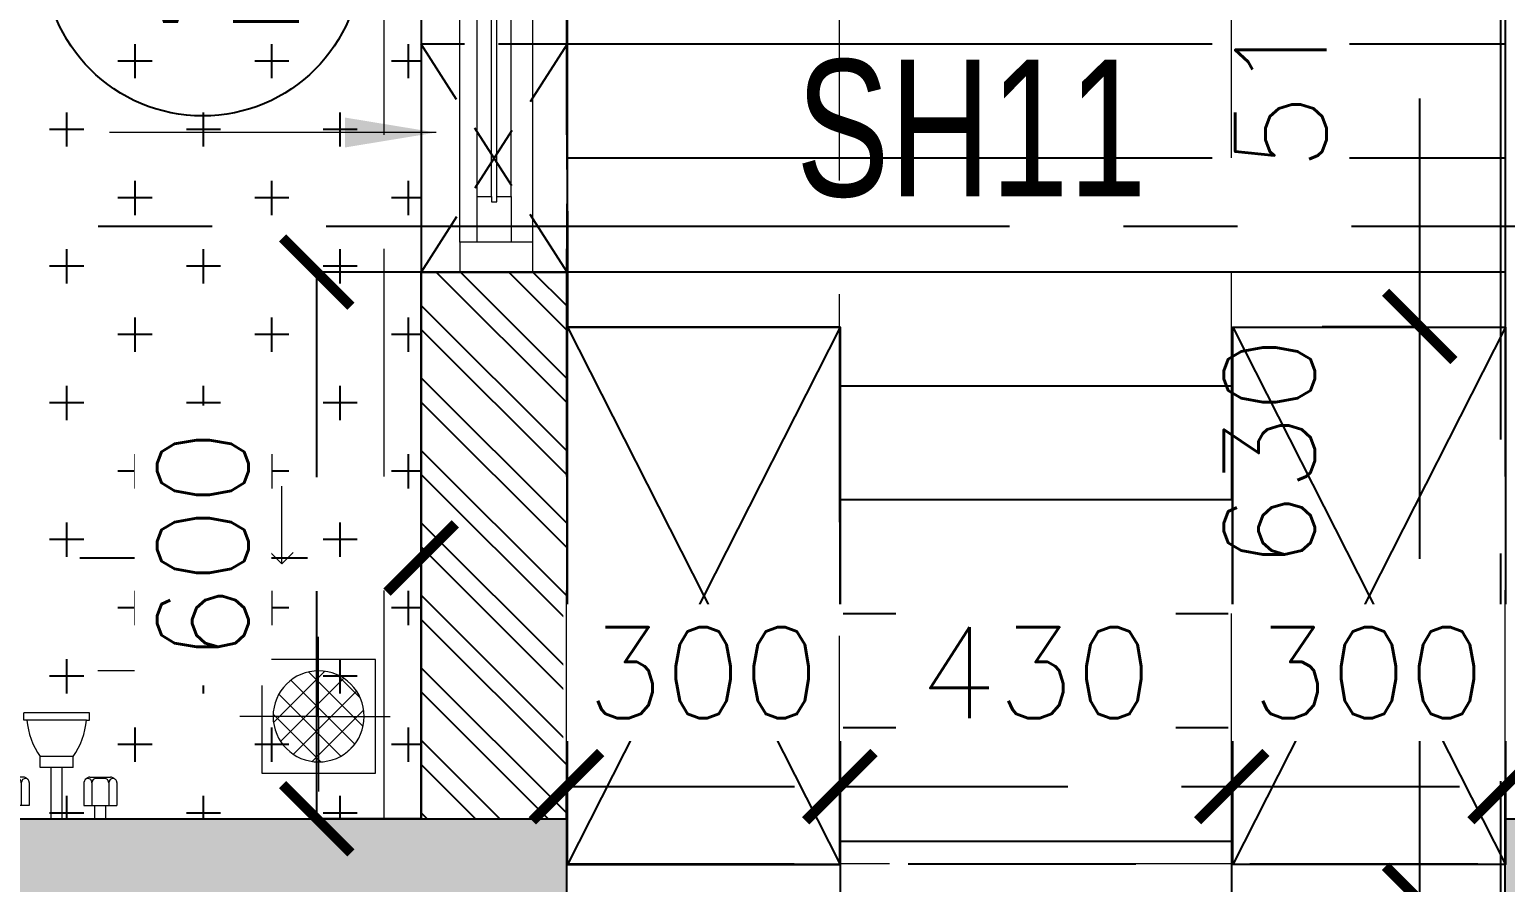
# Model space of a CAD drawing. Header units: millimetres. Extents: x 1167879 to 1231451, y -5731814 to -5645217.
# Drawn here: x 1211673 to 1213292, y -5707920 to -5706984 of the extents above; entities that cross this region are included whole.
import ezdxf
from ezdxf.enums import TextEntityAlignment as Align

# ---------------------------------------------------------------- set-up
doc = ezdxf.new("R2010")
doc.units = ezdxf.units.MM
doc.header["$LTSCALE"] = 1000
doc.header["$MEASUREMENT"] = 0
for name, pattern in [('2BHK-A - BACK$0$AUDIT_D_120904163729-0', [0]), ('2BHK-A - BACK$0$HIDDEN', [0.375, 0.25, -0.125]), ('AUDIT_D_120904163729-0', [0]), ('T8(T9 IS SIMILAR) - DIMENSION & TEXTING$0$HIDDEN', [0.375, 0.25, -0.125]), ('T8(T9 IS SIMILAR)$0$$0$HIDDEN', [0.375, 0.25, -0.125]), ('T8(T9 IS SIMILAR)$0$HIDDEN', [0.375, 0.25, -0.125]), ('T8_REFUGE COLUMNS$0$CENTER2', [1.125, 0.75, -0.125, 0.125, -0.125])]:
    doc.linetypes.add(name, pattern=pattern)
doc.layers.get('0').update_dxf_attribs({"linetype": 'AUDIT_D_120904163729-0'})
for name, color, linetype in [('2BHK-A - BACK$0$A-HATCH -160', 251, '2BHK-A - BACK$0$AUDIT_D_120904163729-0'), ('2BHK-A - BACK$0$A-TOI SUNK 50MM', 8, 'Continuous'), ('2BHK-A - BACK$0$CUT-OUT', 49, 'Continuous'), ('T8(T9 IS SIMILAR) - DIMENSION & TEXTING$0$A-DIMENSIONS', 2, 'T8(T9 IS SIMILAR) - DIMENSION & TEXTING$0$HIDDEN'), ('T8(T9 IS SIMILAR) - DIMENSION & TEXTING$0$a-window-no', 125, 'Continuous'), ('T8(T9 IS SIMILAR)$0$$6$a-beam 2', 50, 'Continuous'), ('T8(T9 IS SIMILAR)$0$S-BEAM', 20, 'T8(T9 IS SIMILAR)$0$$0$HIDDEN'), ('T8_REFUGE COLUMNS$0$A-CENTERLINE', 193, 'T8_REFUGE COLUMNS$0$CENTER2'), ('T8_REFUGE COLUMNS$0$A-RCC COLS', 3, 'Continuous'), ('T8_TYPICAL COLUMNS$0$A-RCC COLS', 3, 'Continuous')]:
    doc.layers.add(name, color=color, linetype=linetype)
for name, color, linetype, lineweight in [('2BHK-A - BACK$0$a-TOI-fixtures', 251, 'Continuous', 0), ('2BHK-A - BACK$0$A-WALL- 160', 6, 'Continuous', 30), ('2BHK-A - BACK$0$Ventilator', 5, 'Continuous', 0), ('T8(T9 IS SIMILAR) - DIMENSION & TEXTING$0$R0-18-10-2014-T1-1st Podium Floor Plan$0$Text', 2, 'Continuous', 0), ('T8(T9 IS SIMILAR) - DIMENSION & TEXTING$0$T8 - TYPICAL FLOOR CORE$0$a-Text', 4, 'Continuous', 0), ('T8(T9 IS SIMILAR)$0$D&W', 8, 'Continuous', 25), ('T8(T9 IS SIMILAR)$0$SCPL BEAM', 191, 'T8(T9 IS SIMILAR)$0$$0$HIDDEN', 13)]:
    doc.layers.add(name, color=color, linetype=linetype, lineweight=lineweight)
doc.layers.add('T8_REFUGE COLUMNS$0$COL-HATCH', color=7, linetype='Continuous', lineweight=25, true_color=0xa3a3a3)
doc.layers.add('T8_TYPICAL COLUMNS$0$$0$COL-HATCH', color=7, linetype='Continuous', lineweight=25, true_color=0xa3a3a3)
doc.styles.add('2BHK-A - BACK$0$Romans 1', font='romans.shx', dxfattribs={"height": 100})
doc.styles.add('T8(T9 IS SIMILAR) - DIMENSION & TEXTING$0$LODHA STANDERD', font='sanss___.ttf')
doc.styles.add('T8(T9 IS SIMILAR) - DIMENSION & TEXTING$0$Romans 1', font='romans.shx', dxfattribs={"height": 100})
doc.styles.add('T8(T9 IS SIMILAR) - DIMENSION & TEXTING$0$T8 - TYPICAL FLOOR CORE$0$ARIAL ARROW', font='swisscl.ttf')
doc.styles.add('T8(T9 IS SIMILAR) - DIMENSION & TEXTING$0$Tahoma', font='tahoma.ttf')
doc.dimstyles.new('2BHK-A - BACK$0$ALPINE S', dxfattribs={"dimscale": 0, "dimtxt": 100, "dimasz": 75, "dimexe": 0, "dimexo": 0, "dimgap": 75, "dimtad": 1, "dimdec": 0, "dimzin": 0, "dimdsep": 46, "dimtxsty": '2BHK-A - BACK$0$Romans 1', "dimblk": '2BHK-A - BACK$0$_ArchTick', "dimcen": 0.09, "dimclrd": 256, "dimclre": 256, "dimclrt": 7, "dimadec": 0, "dimazin": 0, "dimtfac": 1, "dimtdec": 0, "dimtofl": 0, "dimtmove": 1, "dimatfit": 0, "dimldrblk": '2BHK-A - BACK$0$_Open90', "dimfxl": 1, "dimtolj": 1, "dimtzin": 0, "dimarcsym": 0})
doc.dimstyles.new('T8(T9 IS SIMILAR) - DIMENSION & TEXTING$0$ALPINE S', dxfattribs={"dimscale": 0, "dimtxt": 100, "dimasz": 75, "dimexe": 0, "dimexo": 0, "dimgap": 75, "dimtad": 1, "dimdec": 0, "dimzin": 0, "dimdsep": 46, "dimtxsty": 'T8(T9 IS SIMILAR) - DIMENSION & TEXTING$0$Romans 1', "dimblk": 'T8(T9 IS SIMILAR) - DIMENSION & TEXTING$0$_ArchTick', "dimcen": 0.09, "dimclrd": 256, "dimclre": 256, "dimclrt": 7, "dimadec": 0, "dimazin": 0, "dimtfac": 1, "dimtdec": 0, "dimtofl": 0, "dimtmove": 1, "dimatfit": 0, "dimldrblk": 'T8(T9 IS SIMILAR) - DIMENSION & TEXTING$0$_Open90', "dimfxl": 1, "dimtolj": 1, "dimtzin": 0, "dimarcsym": 0})
doc.dimstyles.new('T8(T9 IS SIMILAR) - DIMENSION & TEXTING$0$SAMATA STD', dxfattribs={"dimtxt": 100, "dimasz": 50, "dimexe": 50, "dimexo": 50, "dimgap": 10, "dimtad": 0, "dimdec": 0, "dimrnd": 5, "dimzin": 0, "dimdsep": 46, "dimtxsty": 'T8(T9 IS SIMILAR) - DIMENSION & TEXTING$0$Tahoma', "dimblk": 'T8(T9 IS SIMILAR) - DIMENSION & TEXTING$0$_Origin2', "dimcen": -50, "dimdle": 50, "dimclrd": 7, "dimclre": 7, "dimclrt": 7, "dimadec": 0, "dimazin": 0, "dimtfac": 1, "dimtdec": 0, "dimtmove": 1, "dimatfit": 3, "dimfxl": 150, "dimtfill": 1, "dimtolj": 1, "dimtzin": 0, "dimlwd": -1, "dimlwe": -1, "dimarcsym": 0})

# ---------------------------------------------------------------- blocks, each defined once
blk = doc.blocks.new('T8(T9 IS SIMILAR) - DIMENSION & TEXTING$0$WINDOW TAG')
at = {"layer": 'T8(T9 IS SIMILAR) - DIMENSION & TEXTING$0$a-window-no'}
blk.add_circle((0, 0), 174.0900956831736, dxfattribs=at)
at = {"layer": 'T8(T9 IS SIMILAR) - DIMENSION & TEXTING$0$a-window-no', "style": 'T8(T9 IS SIMILAR) - DIMENSION & TEXTING$0$LODHA STANDERD'}
blk.add_attdef('WINDOW', text='', height=150, dxfattribs=at).set_placement((11.34681474116587, 2.790841638110578), align=Align.MIDDLE_CENTER)
blk = doc.blocks.new('T8(T9 IS SIMILAR) - DIMENSION & TEXTING$0$_ArchTick')
at = {"color": 0, "linetype": 'ByBlock', "const_width": 0.15}
blk.add_lwpolyline([(-0.5, -0.5), (0.5, 0.5)], dxfattribs=at)
blk = doc.blocks.new('*D439')
at = {"layer": 'T8(T9 IS SIMILAR) - DIMENSION & TEXTING$0$A-DIMENSIONS', "linetype": 'T8(T9 IS SIMILAR) - DIMENSION & TEXTING$0$HIDDEN', "lineweight": -2, "transparency": 16777216}
for p, q in [((1209852.8151258, -5707157.608968667), (1209852.8151258, -5707563.603907567)), ((1212102.564907173, -5707157.606576299), (1212102.564907173, -5707563.603907567))]:
    blk.add_line(p, q, dxfattribs=at)
at = {"layer": 'T8(T9 IS SIMILAR) - DIMENSION & TEXTING$0$A-DIMENSIONS', "lineweight": -2, "transparency": 16777216}
blk.add_line((1209852.8151258, -5707563.603907567), (1212102.564907173, -5707563.603907567), dxfattribs=at)
at = {"layer": 'T8(T9 IS SIMILAR) - DIMENSION & TEXTING$0$A-DIMENSIONS', "linetype": 'ByBlock', "lineweight": -2, "transparency": 16777216, "xscale": 75, "yscale": 75, "zscale": 75, "rotation": 180}
blk.add_blockref('T8(T9 IS SIMILAR) - DIMENSION & TEXTING$0$_ArchTick', (1209852.8151258, -5707563.603907567), dxfattribs=at)
at = {"layer": 'T8(T9 IS SIMILAR) - DIMENSION & TEXTING$0$A-DIMENSIONS', "linetype": 'ByBlock', "lineweight": -2, "transparency": 16777216, "xscale": 75, "yscale": 75, "zscale": 75}
blk.add_blockref('T8(T9 IS SIMILAR) - DIMENSION & TEXTING$0$_ArchTick', (1212102.564907173, -5707563.603907567), dxfattribs=at)
at = {"layer": 'T8(T9 IS SIMILAR) - DIMENSION & TEXTING$0$A-DIMENSIONS', "color": 7, "linetype": 'ByBlock', "transparency": 16777216, "insert": (1210977.690016486, -5707438.603907567), "char_height": 100, "attachment_point": 5, "style": 'T8(T9 IS SIMILAR) - DIMENSION & TEXTING$0$Romans 1'}
blk.add_mtext('\\A1;2250', dxfattribs=at)
blk = doc.blocks.new('T8(T9 IS SIMILAR) - DIMENSION & TEXTING$0$_Open90')
at = {"color": 0, "linetype": 'ByBlock', "lineweight": -2}
for p, q in [((-0.5, 0.5), (0, 0)), ((0, 0), (-1, 0)), ((0, 0), (-0.5, -0.5))]:
    blk.add_line(p, q, dxfattribs=at)
blk = doc.blocks.new('*D243')
at = {"layer": 'T8(T9 IS SIMILAR) - DIMENSION & TEXTING$0$A-DIMENSIONS', "linetype": 'T8(T9 IS SIMILAR) - DIMENSION & TEXTING$0$HIDDEN', "lineweight": -2, "transparency": 16777216}
for p, q in [((1213091.300300707, -5707309.470056918), (1213198.197292021, -5707309.470056918)), ((1213065.626252601, -5707939.564333826), (1213198.197292021, -5707939.564333826))]:
    blk.add_line(p, q, dxfattribs=at)
at = {"layer": 'T8(T9 IS SIMILAR) - DIMENSION & TEXTING$0$A-DIMENSIONS', "lineweight": -2, "transparency": 16777216}
blk.add_line((1213198.197292021, -5707939.564333826), (1213198.197292021, -5707309.470056918), dxfattribs=at)
at = {"layer": 'T8(T9 IS SIMILAR) - DIMENSION & TEXTING$0$A-DIMENSIONS', "linetype": 'ByBlock', "lineweight": -2, "transparency": 16777216, "xscale": 75, "yscale": 75, "zscale": 75}
for p, rotation in [((1213198.197292021, -5707309.470056918), 90), ((1213198.197292021, -5707939.564333826), 270)]:
    blk.add_blockref('T8(T9 IS SIMILAR) - DIMENSION & TEXTING$0$_ArchTick', p, dxfattribs=dict(at, rotation=rotation))
at = {"layer": 'T8(T9 IS SIMILAR) - DIMENSION & TEXTING$0$A-DIMENSIONS', "color": 7, "linetype": 'ByBlock', "transparency": 16777216, "insert": (1213033.263993711, -5707448.364270452), "char_height": 100, "attachment_point": 5, "rotation": 90, "style": 'T8(T9 IS SIMILAR) - DIMENSION & TEXTING$0$Romans 1'}
blk.add_mtext('\\A1;630', dxfattribs=at)
blk = doc.blocks.new('*D244')
at = {"layer": 'T8(T9 IS SIMILAR) - DIMENSION & TEXTING$0$A-DIMENSIONS', "linetype": 'T8(T9 IS SIMILAR) - DIMENSION & TEXTING$0$HIDDEN', "lineweight": -2, "transparency": 16777216}
for p, q in [((1213091.300300707, -5706799.418612937), (1213198.197292021, -5706799.418612937)), ((1213091.300300707, -5707309.470056918), (1213198.197292021, -5707309.470056918))]:
    blk.add_line(p, q, dxfattribs=at)
at = {"layer": 'T8(T9 IS SIMILAR) - DIMENSION & TEXTING$0$A-DIMENSIONS', "lineweight": -2, "transparency": 16777216}
blk.add_line((1213198.197292021, -5707309.470056918), (1213198.197292021, -5706799.418612937), dxfattribs=at)
at = {"layer": 'T8(T9 IS SIMILAR) - DIMENSION & TEXTING$0$A-DIMENSIONS', "linetype": 'ByBlock', "lineweight": -2, "transparency": 16777216, "xscale": 75, "yscale": 75, "zscale": 75}
for p, rotation in [((1213198.197292021, -5706799.418612937), 90), ((1213198.197292021, -5707309.470056918), 270)]:
    blk.add_blockref('T8(T9 IS SIMILAR) - DIMENSION & TEXTING$0$_ArchTick', p, dxfattribs=dict(at, rotation=rotation))
at = {"layer": 'T8(T9 IS SIMILAR) - DIMENSION & TEXTING$0$A-DIMENSIONS', "color": 7, "linetype": 'ByBlock', "transparency": 16777216, "insert": (1213045.805706498, -5707010.392180193), "char_height": 100, "attachment_point": 5, "rotation": 90, "style": 'T8(T9 IS SIMILAR) - DIMENSION & TEXTING$0$Romans 1', "bg_fill": 3, "box_fill_scale": 1.25, "bg_fill_color": 256, "bg_fill_true_color": 13158600, "bg_fill_transparency": 0}
blk.add_mtext('\\A1;510', dxfattribs=at)
blk = doc.blocks.new('*D246')
at = {"layer": 'T8(T9 IS SIMILAR) - DIMENSION & TEXTING$0$A-DIMENSIONS', "linetype": 'T8(T9 IS SIMILAR) - DIMENSION & TEXTING$0$HIDDEN', "lineweight": -2, "transparency": 16777216}
for p, q in [((1212261.963285807, -5707850.314303468), (1212261.963285807, -5707814.528836895)), ((1212561.926493625, -5707850.314303468), (1212561.926493625, -5707814.528836895))]:
    blk.add_line(p, q, dxfattribs=at)
at = {"layer": 'T8(T9 IS SIMILAR) - DIMENSION & TEXTING$0$A-DIMENSIONS', "lineweight": -2, "transparency": 16777216}
blk.add_line((1212261.963285807, -5707814.528836895), (1212561.926493625, -5707814.528836895), dxfattribs=at)
at = {"layer": 'T8(T9 IS SIMILAR) - DIMENSION & TEXTING$0$A-DIMENSIONS', "color": 7, "linetype": 'ByBlock', "transparency": 16777216, "insert": (1212411.944889716, -5707689.528836895), "char_height": 100, "attachment_point": 5, "style": 'T8(T9 IS SIMILAR) - DIMENSION & TEXTING$0$Romans 1', "bg_fill": 3, "box_fill_scale": 1.25, "bg_fill_color": 256, "bg_fill_true_color": 13158600, "bg_fill_transparency": 0}
blk.add_mtext('\\A1;300', dxfattribs=at)
at = {"layer": 'T8(T9 IS SIMILAR) - DIMENSION & TEXTING$0$A-DIMENSIONS', "linetype": 'ByBlock', "lineweight": -2, "transparency": 16777216, "xscale": 75, "yscale": 75, "zscale": 75, "rotation": 180}
blk.add_blockref('T8(T9 IS SIMILAR) - DIMENSION & TEXTING$0$_ArchTick', (1212261.963285807, -5707814.528836895), dxfattribs=at)
at = {"layer": 'T8(T9 IS SIMILAR) - DIMENSION & TEXTING$0$A-DIMENSIONS', "linetype": 'ByBlock', "lineweight": -2, "transparency": 16777216, "xscale": 75, "yscale": 75, "zscale": 75}
blk.add_blockref('T8(T9 IS SIMILAR) - DIMENSION & TEXTING$0$_ArchTick', (1212561.926493625, -5707814.528836895), dxfattribs=at)
blk = doc.blocks.new('*D247')
at = {"layer": 'T8(T9 IS SIMILAR) - DIMENSION & TEXTING$0$A-DIMENSIONS', "linetype": 'T8(T9 IS SIMILAR) - DIMENSION & TEXTING$0$HIDDEN', "lineweight": -2, "transparency": 16777216}
for p, q in [((1212561.906425793, -5707850.314303716), (1212561.906425793, -5707814.528836895)), ((1212991.922957786, -5707850.861499711), (1212991.922957786, -5707814.528836895))]:
    blk.add_line(p, q, dxfattribs=at)
at = {"layer": 'T8(T9 IS SIMILAR) - DIMENSION & TEXTING$0$A-DIMENSIONS', "lineweight": -2, "transparency": 16777216}
blk.add_line((1212561.906425793, -5707814.528836895), (1212991.922957786, -5707814.528836895), dxfattribs=at)
at = {"layer": 'T8(T9 IS SIMILAR) - DIMENSION & TEXTING$0$A-DIMENSIONS', "linetype": 'ByBlock', "lineweight": -2, "transparency": 16777216, "xscale": 75, "yscale": 75, "zscale": 75, "rotation": 180}
blk.add_blockref('T8(T9 IS SIMILAR) - DIMENSION & TEXTING$0$_ArchTick', (1212561.906425793, -5707814.528836895), dxfattribs=at)
at = {"layer": 'T8(T9 IS SIMILAR) - DIMENSION & TEXTING$0$A-DIMENSIONS', "linetype": 'ByBlock', "lineweight": -2, "transparency": 16777216, "xscale": 75, "yscale": 75, "zscale": 75}
blk.add_blockref('T8(T9 IS SIMILAR) - DIMENSION & TEXTING$0$_ArchTick', (1212991.922957786, -5707814.528836895), dxfattribs=at)
at = {"layer": 'T8(T9 IS SIMILAR) - DIMENSION & TEXTING$0$A-DIMENSIONS', "color": 7, "linetype": 'ByBlock', "transparency": 16777216, "insert": (1212776.91469179, -5707689.528836895), "char_height": 100, "attachment_point": 5, "style": 'T8(T9 IS SIMILAR) - DIMENSION & TEXTING$0$Romans 1', "bg_fill": 3, "box_fill_scale": 1.25, "bg_fill_color": 256, "bg_fill_true_color": 13158600, "bg_fill_transparency": 0}
blk.add_mtext('\\A1;430', dxfattribs=at)
blk = doc.blocks.new('*D248')
at = {"layer": 'T8(T9 IS SIMILAR) - DIMENSION & TEXTING$0$A-DIMENSIONS', "linetype": 'T8(T9 IS SIMILAR) - DIMENSION & TEXTING$0$HIDDEN', "lineweight": -2, "transparency": 16777216}
for p, q in [((1212991.922957786, -5707850.861499711), (1212991.922957786, -5707814.528836895)), ((1213291.809483229, -5707850.861499711), (1213291.809483229, -5707814.528836895))]:
    blk.add_line(p, q, dxfattribs=at)
at = {"layer": 'T8(T9 IS SIMILAR) - DIMENSION & TEXTING$0$A-DIMENSIONS', "lineweight": -2, "transparency": 16777216}
blk.add_line((1212991.922957786, -5707814.528836895), (1213291.809483229, -5707814.528836895), dxfattribs=at)
at = {"layer": 'T8(T9 IS SIMILAR) - DIMENSION & TEXTING$0$A-DIMENSIONS', "color": 7, "linetype": 'ByBlock', "transparency": 16777216, "insert": (1213141.866220508, -5707689.528836895), "char_height": 100, "attachment_point": 5, "style": 'T8(T9 IS SIMILAR) - DIMENSION & TEXTING$0$Romans 1', "bg_fill": 3, "box_fill_scale": 1.25, "bg_fill_color": 256, "bg_fill_true_color": 13158600, "bg_fill_transparency": 0}
blk.add_mtext('\\A1;300', dxfattribs=at)
at = {"layer": 'T8(T9 IS SIMILAR) - DIMENSION & TEXTING$0$A-DIMENSIONS', "linetype": 'ByBlock', "lineweight": -2, "transparency": 16777216, "xscale": 75, "yscale": 75, "zscale": 75, "rotation": 180}
blk.add_blockref('T8(T9 IS SIMILAR) - DIMENSION & TEXTING$0$_ArchTick', (1212991.922957786, -5707814.528836895), dxfattribs=at)
at = {"layer": 'T8(T9 IS SIMILAR) - DIMENSION & TEXTING$0$A-DIMENSIONS', "linetype": 'ByBlock', "lineweight": -2, "transparency": 16777216, "xscale": 75, "yscale": 75, "zscale": 75}
blk.add_blockref('T8(T9 IS SIMILAR) - DIMENSION & TEXTING$0$_ArchTick', (1213291.809483229, -5707814.528836895), dxfattribs=at)
blk = doc.blocks.new('T8(T9 IS SIMILAR) - DIMENSION & TEXTING$0$_Origin2')
at = {"color": 0, "linetype": 'ByBlock', "lineweight": -2}
blk.add_line((-0.5, 0), (-1, 0), dxfattribs=at)
for radius in [0.5, 0.25]:
    blk.add_circle((0, 0), radius, dxfattribs=at)
blk = doc.blocks.new('*D173')
at = {"layer": 'T8(T9 IS SIMILAR) - DIMENSION & TEXTING$0$A-DIMENSIONS', "linetype": 'T8(T9 IS SIMILAR) - DIMENSION & TEXTING$0$HIDDEN', "lineweight": -2, "transparency": 16777216}
for p, q in [((1212102.509175847, -5707249.864129064), (1211987.946156179, -5707249.864129064)), ((1212102.509175847, -5707849.863253379), (1211987.946156179, -5707849.863253379))]:
    blk.add_line(p, q, dxfattribs=at)
at = {"layer": 'T8(T9 IS SIMILAR) - DIMENSION & TEXTING$0$A-DIMENSIONS', "lineweight": -2, "transparency": 16777216}
blk.add_line((1211987.946156179, -5707849.863253379), (1211987.946156179, -5707249.864129064), dxfattribs=at)
at = {"layer": 'T8(T9 IS SIMILAR) - DIMENSION & TEXTING$0$A-DIMENSIONS', "linetype": 'ByBlock', "lineweight": -2, "transparency": 16777216, "xscale": 75, "yscale": 75, "zscale": 75}
for p, rotation in [((1211987.946156179, -5707249.864129064), 90), ((1211987.946156179, -5707849.863253379), 270)]:
    blk.add_blockref('T8(T9 IS SIMILAR) - DIMENSION & TEXTING$0$_ArchTick', p, dxfattribs=dict(at, rotation=rotation))
at = {"layer": 'T8(T9 IS SIMILAR) - DIMENSION & TEXTING$0$A-DIMENSIONS', "color": 7, "linetype": 'ByBlock', "transparency": 16777216, "insert": (1211862.946156179, -5707549.863691222), "char_height": 100, "attachment_point": 5, "rotation": 90, "style": 'T8(T9 IS SIMILAR) - DIMENSION & TEXTING$0$Romans 1', "bg_fill": 3, "box_fill_scale": 1.25, "bg_fill_color": 256, "bg_fill_true_color": 13158600, "bg_fill_transparency": 0}
blk.add_mtext('\\A1;600', dxfattribs=at)
blk = doc.blocks.new('T8_REFUGE COLUMNS')
at = {"layer": 'T8_REFUGE COLUMNS$0$COL-HATCH', "linetype": 'ByBlock'}
h = blk.add_hatch(color=256, dxfattribs=at)
h.dxf.hatch_style = 1
h.paths.add_polyline_path([(1212262.093489846, -5708099.863253396), (1210752.093489846, -5708099.863253396), (1210752.093489846, -5707849.863253396), (1212262.093489846, -5707849.863253396)])
h = blk.add_hatch(color=256, dxfattribs=at)
h.dxf.hatch_style = 1
h.paths.add_polyline_path([(1215902.093489878, -5708099.863253396), (1213292.093489846, -5708099.863253396), (1213292.093489846, -5707849.863253396), (1215902.093489878, -5707849.863253396)])
at = {"layer": 'T8_REFUGE COLUMNS$0$A-CENTERLINE'}
for p, q in [((1213287.069077838, -5728808.541404216), (1213287.069077838, -5698573.632249597)), ((1217248.23900386, -5707199.863060763), (1182156.903157666, -5707199.863060763))]:
    blk.add_line(p, q, dxfattribs=at)
at = {"layer": 'T8_REFUGE COLUMNS$0$A-RCC COLS', "linetype": 'ByBlock'}
for points in [[(1212262.093489846, -5708099.863253396), (1210752.093489846, -5708099.863253396), (1210752.093489846, -5707849.863253396), (1212262.093489846, -5707849.863253396)], [(1215902.093489878, -5708099.863253396), (1213292.093489846, -5708099.863253396), (1213292.093489846, -5707849.863253396), (1215902.093489878, -5707849.863253396)]]:
    blk.add_lwpolyline(points, close=True, dxfattribs=at)
blk = doc.blocks.new('T8_TYPICAL COLUMNS')
at = {"layer": 'T8_TYPICAL COLUMNS$0$$0$COL-HATCH', "linetype": 'ByBlock'}
h = blk.add_hatch(color=256, dxfattribs=at)
h.dxf.hatch_style = 1
h.paths.add_polyline_path([(1200282.240084554, -5707850.314303478), (1202692.264499909, -5707850.314303478), (1202692.264499909, -5708100.314303478), (1200282.240084554, -5708100.314303478)])
h.paths.add_polyline_path([(1209852.264499908, -5708100.314303478), (1212262.288915263, -5708100.314303478), (1212262.288915263, -5707850.314303478), (1209852.264499908, -5707850.314303478)])
at = {"layer": 'T8_TYPICAL COLUMNS$0$A-RCC COLS', "linetype": 'ByBlock'}
blk.add_lwpolyline([(1209852.264499908, -5708100.314303478), (1212262.288915263, -5708100.314303478), (1212262.288915263, -5707850.314303478), (1209852.264499908, -5707850.314303478)], close=True, dxfattribs=at)
blk.add_blockref('T8_REFUGE COLUMNS', (0, 0), dxfattribs=at)
blk = doc.blocks.new('2BHK-A - BACK$0$V1')
at = {"layer": '2BHK-A - BACK$0$Ventilator'}
for p, q in [((1139453.9029181, -5700057.068097493), (1140103.9029181, -5700057.068097493)), ((1139453.9029181, -5700217.068097493), (1140103.9029181, -5700217.068097493))]:
    blk.add_line(p, q, dxfattribs=at)
at = {"layer": '2BHK-A - BACK$0$Ventilator', "color": 8}
for p, q in [((1139486.9029181, -5700094.568097493), (1140070.9029181, -5700094.568097493)), ((1139536.9029181, -5700118.318097493), (1140020.9029181, -5700118.318097493)), ((1139536.9029181, -5700155.818097493), (1140020.9029181, -5700155.818097493)), ((1139486.9029181, -5700174.568097493), (1140070.9029181, -5700174.568097493))]:
    blk.add_line(p, q, dxfattribs=at)
at = {"layer": '2BHK-A - BACK$0$Ventilator', "color": 5}
for p, q in [((1139536.9029181, -5700134.068097493), (1140020.9029181, -5700134.068097493)), ((1139536.9029181, -5700140.068097493), (1140020.9029181, -5700140.068097493))]:
    blk.add_line(p, q, dxfattribs=at)
at = {"layer": '2BHK-A - BACK$0$Ventilator', "color": 4}
for points in [[(1139453.9029181, -5700094.568097493), (1139486.9029181, -5700094.568097493), (1139486.9029181, -5700174.568097493), (1139453.9029181, -5700174.568097493)], [(1140103.9029181, -5700094.568097493), (1140070.9029181, -5700094.568097493), (1140070.9029181, -5700174.568097493), (1140103.9029181, -5700174.568097493)], [(1139536.9029181, -5700134.068097493), (1139536.9029181, -5700118.318097493), (1139486.9029181, -5700118.318097493), (1139486.9029181, -5700155.818097493), (1139536.9029181, -5700155.818097493), (1139536.9029181, -5700140.068097493), (1139530.9029181, -5700140.068097493), (1139530.9029181, -5700134.068097493)], [(1140020.9029181, -5700134.068097493), (1140020.9029181, -5700118.318097493), (1140070.9029181, -5700118.318097493), (1140070.9029181, -5700155.818097493), (1140020.9029181, -5700155.818097493), (1140020.9029181, -5700140.068097493), (1140026.9029181, -5700140.068097493), (1140026.9029181, -5700134.068097493)]]:
    blk.add_lwpolyline(points, close=True, dxfattribs=at)
blk = doc.blocks.new('2BHK-A - BACK$0$Type-A-First Floor Plan-bottom-up$0$FLOOR TRAP-flat-6')
at = {"layer": '2BHK-A - BACK$0$a-TOI-fixtures'}
h = blk.add_hatch(dxfattribs=at)
h.set_pattern_fill('ACET-2D-_USER', color=256, scale=20, angle=45, style=0, double=1, pattern_type=0)
h.set_pattern_definition([(45, (-789896.9811593808, 5385770.065510595), (-14.14213562373095, 14.14213562373095), []), (135, (-789896.9811593808, 5385770.065510595), (-14.14213562373095, -14.14213562373095), [])])
edge = h.paths.add_edge_path()
edge.add_arc((150, 150), 50, 0, 360)
for q in [(150, 228.6066128518432), (67.63823741476517, 150), (237.4005553793395, 150), (150, 63.56981365382671)]:
    blk.add_line((150, 150), q, dxfattribs=at)
blk.add_lwpolyline([(87.5, 212.5), (212.5, 212.5), (212.5, 87.5), (87.5, 87.5)], close=True, dxfattribs=at)
blk.add_circle((150, 150), 50, dxfattribs=at)
blk = doc.blocks.new('2BHK-A - BACK$0$_ArchTick')
at = {"color": 0, "linetype": 'ByBlock', "const_width": 0.15}
blk.add_lwpolyline([(-0.5, -0.5), (0.5, 0.5)], dxfattribs=at)
blk = doc.blocks.new('2BHK-A - BACK$0$_Open90')
at = {"color": 0, "linetype": 'ByBlock', "lineweight": -2}
for p, q in [((0, 0), (-1, 0)), ((-0.5, 0.5), (0, 0)), ((0, 0), (-0.5, -0.5))]:
    blk.add_line(p, q, dxfattribs=at)
blk = doc.blocks.new('2BHK-A - BACK$0$SH-flat-2')
at = {"color": 0}
for p, q in [((14.58545720076654, 29.96890786848963), (14.6623679799959, 65.96882571186872)), ((39.87427011504769, 65.91496261581779), (14.6623679799959, 65.96882571186872)), ((0.1153661689022556, 53.99987676553427), (14.63673105358612, 53.96885309740901)), ((39.78203696873971, 57.15198346506804), (14.57013483368791, 57.20584656111897)), ((44.62536237493623, 43.01740525010973), (44.64502356189766, 52.22029103059322)), ((45.89735140220727, 36.20045939460397), (45.94612890656573, 59.03192937187849)), ((0.0897292424924672, 41.9999041510746), (14.61109412717633, 41.96888048294932)), ((39.74256958789192, 38.67833802476525), (14.53066745295655, 38.73220112081617)), ((43.42382801196071, 31.55861227028072), (44.73235134384593, 33.07593266386539)), ((108.5135574364103, 32.36694593075663), (108.5208240061765, 35.76823659613729)), ((108.5208240061765, 35.76823659613729), (116.3477517892606, 35.75151502713561)), ((116.1939302308019, -36.24832065962254), (116.3477517892606, 35.75151502713561)), ((39.79735933581833, 29.91504477243871), (14.58545720076654, 29.96890786848963)), ((56.23252254817636, -18.12017710600048), (56.30943332740571, 17.87974073737859)), ((56.30943332740571, 17.87974073737859), (68.30940594186539, 17.85410381108522)), ((68.23249516263604, -18.14581403229385), (68.30940594186539, 17.85410381108522)), ((108.3742690176004, -32.83030842524022), (108.5135574364103, 32.36694593075663)), ((-0.0128184632631019, -5.999986307695508), (0.0128184632631019, 5.999986307695508)), ((0.0128184632631019, 5.999986307695508), (56.28379640099593, 5.879768122918903)), ((-0.0128184632631019, -5.999986307695508), (56.25815947458614, -6.12020449154079)), ((14.4572725687176, -30.03095520380885), (14.38036178948823, -66.03087304718792)), ((39.6691747037694, -30.08481829985977), (14.4572725687176, -30.03095520380885)), ((43.28858762187883, -31.74386601056904), (44.59061578521504, -33.26676362659782)), ((56.23252254817636, -18.12017710600048), (68.23249516263604, -18.14581403229385)), ((-0.0897292424924672, -41.9999041510746), (14.43163564230781, -42.03092781826852)), ((39.57694155746139, -38.84779745060951), (14.36503942240961, -38.7939343545586)), ((44.44114975631237, -43.2076883194968), (44.4214885692345, -52.41057409904897)), ((45.74225469573867, -36.39623966068029), (45.69347719138022, -59.22770963795482)), ((108.3742690176004, -32.83030842524022), (108.3670024477178, -36.23159909062088)), ((108.3670024477178, -36.23159909062088), (116.1939302308019, -36.24832065962254)), ((-0.1153661689022556, -53.99987676553427), (14.40599871589802, -54.03090043272822)), ((39.53747417661361, -57.32144289091229), (14.32557204167824, -57.26757979486135)), ((39.59226392454002, -66.08473614323884), (14.38036178948823, -66.03087304718792))]:
    blk.add_line(p, q, dxfattribs=at)
for centre, radius, start, end in [((39.86401534441393, 61.11497357022017), 4.799999999999998, 359.8775926183169, 89.8775925983494), ((39.77152957255022, 52.23374698963016), 4.799999999999998, 359.8775926183169, 89.8775925983494), ((39.79229173925705, 61.95197251066566), 4.799999999999998, 269.8775925983494, 359.8775926183169), ((41.14613945549353, 59.04199445992708), 4.799999999999998, 359.8775926183169, 46.44489964919602), ((39.75282435852569, 43.47832707036287), 4.799999999999998, 269.8775925983494, 359.8775926183169), ((39.73231481737457, 33.87834897916764), 4.799999999999998, 359.8775926183169, 89.8775925983494), ((39.80761410633568, 34.71503381803632), 4.799999999999998, 269.8775925983494, 359.8775926183169), ((41.09736235649324, 36.21071416512132), 4.799999999999998, 319.225814196031, 359.8775926183169), ((114.7754962771432, -47.92429682146758), 80.53505783733691, 94.45948857713338, 125.2375161767863), ((39.65891993325204, -34.88480734545738), 4.799999999999998, 359.8775926183169, 89.8775925983494), ((114.9792200268712, 47.43344530556351), 80.53505783733691, 234.5176689941449, 265.2956966200736), ((39.58719632797875, -34.04780840501189), 4.799999999999998, 269.8775925983494, 359.8775926183169), ((39.56668678682763, -43.64778649620711), 4.799999999999998, 359.8775926183169, 89.8775925983494), ((40.94226564990822, -36.38598489016295), 4.799999999999998, 359.8775926183169, 40.52937102270659), ((39.52721940609627, -62.12143193650991), 4.799999999999998, 359.8775926183169, 89.8775925983494), ((39.54798157280311, -52.40320641547441), 4.799999999999998, 269.8775925983494, 359.8775926183169), ((39.60251869505737, -61.28474709764123), 4.799999999999998, 269.8775925983494, 359.8775926183169), ((40.89348855090793, -59.21726518496871), 4.799999999999998, 313.3102855457452, 359.8775926183169)]:
    blk.add_arc(centre, radius, start, end, dxfattribs=at)
blk = doc.blocks.new('T8(T9 IS SIMILAR) - DIMENSION & TEXTING')
at = {"layer": 'T8(T9 IS SIMILAR) - DIMENSION & TEXTING$0$a-window-no'}
ref = blk.add_blockref('T8(T9 IS SIMILAR) - DIMENSION & TEXTING$0$WINDOW TAG', (1211862.722950717, -5706904.463179034), dxfattribs=at)
ref.add_attrib('WINDOW', 'V1', dxfattribs={"height": 150, "style": 'T8(T9 IS SIMILAR) - DIMENSION & TEXTING$0$LODHA STANDERD', "width": 0.8}).set_placement((1211874.069765459, -5706901.672337398), align=Align.MIDDLE_CENTER)
at = {"layer": 'T8(T9 IS SIMILAR) - DIMENSION & TEXTING$0$T8 - TYPICAL FLOOR CORE$0$a-Text', "linetype": 'ByBlock', "insert": (1210942.833405542, -5707168.83375053, -1.444221873203588e-07), "char_height": 150, "width": 3499.365512000397, "attachment_point": 7, "style": 'T8(T9 IS SIMILAR) - DIMENSION & TEXTING$0$T8 - TYPICAL FLOOR CORE$0$ARIAL ARROW'}
blk.add_mtext('\\pi1571.02941;SH11', dxfattribs=at)
at = {"layer": 'T8(T9 IS SIMILAR) - DIMENSION & TEXTING$0$A-DIMENSIONS', "linetype": 'ByBlock'}
dim = blk.add_linear_dim(base=(1212102.564907173, -5707563.603907567), p1=(1209852.8151258, -5707157.608968667), p2=(1212102.564907173, -5707157.606576299), dimstyle='T8(T9 IS SIMILAR) - DIMENSION & TEXTING$0$ALPINE S', override={"dimscale": 1, "dimfxl": 5, "dimarcsym": 1}, dxfattribs=at)
dim.commit()
dim.dimension.update_dxf_attribs({"geometry": '*D439', "text_midpoint": (1210977.690016486, -5707438.603907567)})
for base, p1, p2, angle, override, picture, middle in [((1213198.197292021, -5707309.470056918), (1213065.626252601, -5707939.564333826), (1213091.300300707, -5707309.470056918, 0.6472449503244625), 270, {"dimscale": 1, "dimfxl": 5, "dimarcsym": 1}, '*D243', (1213158.263993711, -5707448.364270452)), ((1212561.926493625, -5707814.528836895), (1212261.963285807, -5707850.314303468), (1212561.926493625, -5707850.314303468, 0.6472449503244625), 180, {"dimscale": 1, "dimfxl": 5, "dimtfill": 1, "dimarcsym": 1}, '*D246', (1212411.944889716, -5707814.528836895))]:
    dim = blk.add_linear_dim(base=base, p1=p1, p2=p2, angle=angle, dimstyle='T8(T9 IS SIMILAR) - DIMENSION & TEXTING$0$ALPINE S', override=override, dxfattribs=at)
    dim.commit()
    dim.dimension.update_dxf_attribs({"geometry": picture, "text_midpoint": middle, "dimtype": 128})
at = {"layer": 'T8(T9 IS SIMILAR) - DIMENSION & TEXTING$0$R0-18-10-2014-T1-1st Podium Floor Plan$0$Text'}
blk.add_leader([(1212118.766861524, -5707096.70255425), (1211869.020443396, -5707096.675349467), (1211760.481799877, -5707096.70255425)], dimstyle='T8(T9 IS SIMILAR) - DIMENSION & TEXTING$0$SAMATA STD', override={"dimscale": 1, "dimasz": 100, "dimclrd": 2, "dimfxlon": 1, "dimarcsym": 1}, dxfattribs=at)
at = {"layer": 'T8(T9 IS SIMILAR) - DIMENSION & TEXTING$0$A-DIMENSIONS', "linetype": 'ByBlock'}
dim = blk.add_linear_dim(base=(1213198.197292021, -5706799.418612937), p1=(1213091.300300707, -5707309.470056918), p2=(1213091.300300707, -5706799.418612937), angle=90, dimstyle='T8(T9 IS SIMILAR) - DIMENSION & TEXTING$0$ALPINE S', override={"dimscale": 1, "dimfxl": 5, "dimtfill": 1, "dimarcsym": 1}, dxfattribs=at)
dim.commit()
dim.dimension.update_dxf_attribs({"geometry": '*D244', "text_midpoint": (1213170.805706498, -5707010.392180193), "dimtype": 128})
for base, p1, p2, angle, picture, middle in [((1211987.946156179, -5707249.864129064), (1212102.509175847, -5707849.863253379), (1212102.509175847, -5707249.864129064), 90, '*D173', (1211862.946156179, -5707549.863691222)), ((1212991.922957786, -5707814.528836895), (1212561.906425793, -5707850.314303716, 0.6472449503244625), (1212991.922957786, -5707850.861499711, 0.6472449503244625), 180, '*D247', (1212776.91469179, -5707689.528836895))]:
    dim = blk.add_linear_dim(base=base, p1=p1, p2=p2, angle=angle, dimstyle='T8(T9 IS SIMILAR) - DIMENSION & TEXTING$0$ALPINE S', override={"dimscale": 1, "dimfxl": 5, "dimtfill": 1, "dimarcsym": 1}, dxfattribs=at)
    dim.commit()
    dim.dimension.update_dxf_attribs({"geometry": picture, "text_midpoint": middle})
dim = blk.add_linear_dim(base=(1213291.809483229, -5707814.528836895), p1=(1212991.922957786, -5707850.861499711), p2=(1213291.809483229, -5707850.861499711, 0.6472449503244625), angle=180, dimstyle='T8(T9 IS SIMILAR) - DIMENSION & TEXTING$0$ALPINE S', override={"dimscale": 1, "dimfxl": 5, "dimtfill": 1, "dimarcsym": 1}, dxfattribs=at)
dim.commit()
dim.dimension.update_dxf_attribs({"geometry": '*D248', "text_midpoint": (1213141.866220508, -5707814.528836895), "dimtype": 128})
blk = doc.blocks.new('2BHK-A - BACK$0$A$C1DA736AB')
at = {"color": 0, "linetype": 'ByBlock'}
for points in [[(117.0387634050567, 0.417050295509398, -1.444221873203588e-07), (202.2607585566584, 0.417050295509398, -1.444221873203588e-07)], [(81.71770091936924, -82.77827512752265, -1.444221873203588e-07), (158.1694625304081, -159.9498260067776, -1.444221873203588e-07)], [(0.4170502950437367, -117.0387634048238, -1.444221873203588e-07), (0.4170502950437367, -202.2607585564256, -1.444221873203588e-07)]]:
    blk.add_leader(points, dimstyle='2BHK-A - BACK$0$ALPINE S', override={"dimscale": 1, "dimasz": 25, "dimtad": 0, "dimfxl": 5, "dimtfill": 1, "dimarcsym": 1}, dxfattribs=at)
blk = doc.blocks.new('2BHK-A - BACK')
at = {"layer": '2BHK-A - BACK$0$A-HATCH -160', "linetype": 'ByBlock'}
h = blk.add_hatch(dxfattribs=at)
h.set_pattern_fill('ANSI32', color=256, scale=150)
h.set_pattern_definition([(45.00000000000001, (6.51925802230835e-09, 0), (-39.77475644174329, 39.7747564417433), []), (45.00000000000001, (26.51650425605476, 0), (-39.77475644174329, 39.7747564417433), [])])
h.paths.add_polyline_path([(1200282.076684907, -5707249.864129064), (1200442.077269778, -5707249.864129064), (1200442.077269778, -5707849.863253383), (1200282.076684907, -5707849.863253383)])
at = {"layer": '2BHK-A - BACK$0$A-TOI SUNK 50MM'}
h = blk.add_hatch(dxfattribs=at)
h.set_pattern_fill('CROSS', color=256, scale=300, style=0)
h.set_pattern_definition([(9.213864076586625e-15, (54492.61553337798, 14881.46154749021), (75, 75), [37.5, -112.5]), (90, (54511.36553337798, 14862.71154749021), (-74.99999999999999, 75), [37.5, -112.5])])
h.paths.add_polyline_path([(1196642.148340825, -5706399.863638652), (1199092.174211463, -5706399.863638652), (1199092.174211463, -5707849.863253383), (1196642.148340825, -5707849.863112646)])
h.paths.add_polyline_path([(1202691.82705077, -5706399.863638652), (1200442.076684907, -5706399.863638652), (1200442.076684907, -5707850.314303472), (1202692.264499908, -5707850.314303472)])
at = {"layer": '2BHK-A - BACK$0$CUT-OUT', "linetype": 'ByBlock'}
h = blk.add_hatch(dxfattribs=at)
h.set_pattern_fill('ANSI31', color=256, scale=1000, angle=135)
h.set_pattern_definition([(180, (6.51925802230835e-09, 0), (-2.131628207280301e-14, -125), [])])
h.paths.add_polyline_path([(1199252.393887131, -5706799.418612935), (1200282.296360574, -5706799.418612935), (1200281.495734591, -5707310.470059835), (1199982.296944878, -5707310.470059835), (1199982.296944517, -5707940.044498576), (1199552.393897931, -5707940.044498576), (1199551.592764515, -5707310.470056921), (1199252.393887131, -5707310.470059835)])
at = {"linetype": '2BHK-A - BACK$0$HIDDEN', "ltscale": 0.3}
for p, q in [((1200282.076684907, -5706999.864129067, 0.6104387995018037), (1200442.076684907, -5707249.864129067)), ((1200282.076684908, -5707249.96609845), (1200442.076684907, -5706999.864129067, 0.6104387995018037))]:
    blk.add_line(p, q, dxfattribs=at)
blk.add_lwpolyline([(1200442.076684907, -5706999.864129067), (1200442.076684907, -5707249.864129067), (1200282.076684907, -5707249.864129067), (1200282.076684907, -5706999.864129067)], close=True, dxfattribs=at)
at = {"layer": '2BHK-A - BACK$0$A-TOI SUNK 50MM'}
blk.add_lwpolyline([(1202691.82705077, -5706399.863638652), (1200442.076684907, -5706399.863638652), (1200442.076684907, -5707850.314303472), (1202692.264499908, -5707850.314303472)], close=True, dxfattribs=at)
at = {"layer": '2BHK-A - BACK$0$A-WALL- 160', "linetype": 'ByBlock'}
for p, q in [((1200282.076684907, -5707249.864129064), (1200442.076684907, -5707249.864129064)), ((1200282.076684907, -5707249.864129064), (1200282.077269826, -5707849.915827415)), ((1200442.076684907, -5707249.864129064), (1200442.077269826, -5707849.912877997))]:
    blk.add_line(p, q, dxfattribs=at)
at = {"layer": '2BHK-A - BACK$0$CUT-OUT'}
blk.add_line((1199982.381613751, -5707899.863253389, 1.294489900648925), (1200282.044659137, -5707899.863253389), dxfattribs=at)
at = {"layer": '2BHK-A - BACK$0$CUT-OUT', "elevation": 0.6472449503244625}
for points in [[(1199252.39388713, -5706799.418612935), (1200282.296360572, -5706799.418612935), (1200281.495734591, -5707310.470059835), (1199982.296944878, -5707310.470059835), (1199982.296944517, -5707940.044498576), (1199552.393897931, -5707940.044498576), (1199551.592764515, -5707310.470056921), (1199252.393887131, -5707310.470059835)], [(1199551.592764515, -5707310.470059835), (1199252.393887131, -5707310.470059835), (1199252.393887131, -5707899.863253389), (1199551.592764515, -5707899.863253389)], [(1199982.276876736, -5707310.471259731), (1200282.077269826, -5707310.471259731), (1200282.077269826, -5707899.863253389), (1199982.276876736, -5707899.863253389)]]:
    blk.add_lwpolyline(points, close=True, dxfattribs=at)
at = {"layer": '2BHK-A - BACK$0$CUT-OUT'}
for points, elevation in [([(1199551.592762726, -5707310.470060688), (1199252.142185724, -5707899.863253389)], 0.6472449503244625), ([(1199252.393887131, -5707310.469945827), (1199551.50808336, -5707899.863253389)], 0.6472449503244625), ([(1199982.296934386, -5707310.469786296), (1200281.411130615, -5707899.863253389)], 1.294489900648925), ([(1200281.49580998, -5707310.469901157), (1199982.381613751, -5707899.863253389)], 1.294489900648925)]:
    blk.add_lwpolyline(points, dxfattribs=dict(at, elevation=elevation))
at = {"layer": '2BHK-A - BACK$0$a-TOI-fixtures'}
for name, p, xscale, rotation in [('2BHK-A - BACK$0$A$C1DA736AB', (1200594.56772626, -5707687.126726463), -1, 180), ('2BHK-A - BACK$0$SH-flat-2', (1200842.077575894, -5707849.881204102), -0.9999999999999966, 269.877592600283)]:
    blk.add_blockref(name, p, dxfattribs=dict(at, xscale=xscale, rotation=rotation))
at = {"layer": '2BHK-A - BACK$0$a-TOI-fixtures', "extrusion": (0, 0, -1), "xscale": -1, "zscale": -1, "rotation": 270}
blk.add_blockref('2BHK-A - BACK$0$Type-A-First Floor Plan-bottom-up$0$FLOOR TRAP-flat-6', (-1200704.577269826, -5707887.412877997), dxfattribs=at)
at = {"layer": '2BHK-A - BACK$0$A-WALL- 160', "linetype": 'ByBlock', "rotation": 90}
blk.add_blockref('2BHK-A - BACK$0$V1', (-4499774.991412589, -6846703.767047172), dxfattribs=at)
blk = doc.blocks.new('T8(T9 IS SIMILAR)')
at = {"layer": 'T8(T9 IS SIMILAR)$0$D&W', "linetype": 'ByBlock'}
blk.add_blockref('T8_TYPICAL COLUMNS', (1.862645149230957e-09, 0), dxfattribs=at)
at = {"layer": 'T8(T9 IS SIMILAR)$0$D&W', "linetype": 'ByBlock', "xscale": -1}
blk.add_blockref('2BHK-A - BACK', (2412544.585860755, 0), dxfattribs=at)
at = {"layer": 'T8(T9 IS SIMILAR)$0$$6$a-beam 2', "linetype": 'ByBlock'}
blk.add_blockref('T8(T9 IS SIMILAR) - DIMENSION & TEXTING', (1.862645149230957e-09, 0), dxfattribs=at)
at = {"layer": 'T8(T9 IS SIMILAR)$0$S-BEAM'}
blk.add_line((1212261.864930674, -5707899.156160543), (1213291.771687492, -5707899.231190035), dxfattribs=at)
at = {"layer": 'T8(T9 IS SIMILAR)$0$SCPL BEAM', "linetype": 'T8(T9 IS SIMILAR)$0$HIDDEN'}
for p, q in [((1212061.864491805, -5707849.184234539), (1212061.86108975, -5706499.421713034)), ((1212261.864491805, -5707849.183730433), (1212261.86108975, -5706499.421208957)), ((1213291.894253506, -5707849.101633081), (1213291.890851631, -5706499.418612788))]:
    blk.add_line(p, q, dxfattribs=at)
at = {"layer": 'T8(T9 IS SIMILAR)$0$SCPL BEAM', "linetype": 'T8(T9 IS SIMILAR)$0$HIDDEN', "elevation": -0.2353262531564917}
blk.add_lwpolyline([(1212561.527345254, -5706499.420452395), (1212991.429818704, -5706499.420452395), (1212991.429818704, -5707899.209309885), (1212561.527345254, -5707899.209309885)], close=True, dxfattribs=at)

msp = doc.modelspace()

# ---------------------------------------------------------------- block references
at = {"linetype": 'ByBlock'}
msp.add_blockref('T8(T9 IS SIMILAR) - DIMENSION & TEXTING', (0, 0), dxfattribs=at)

# ---------------------------------------------------------------- next in the draw order: block references
msp.add_blockref('T8(T9 IS SIMILAR)', (0, 0), dxfattribs=at)

doc.saveas('drawing.dxf')
